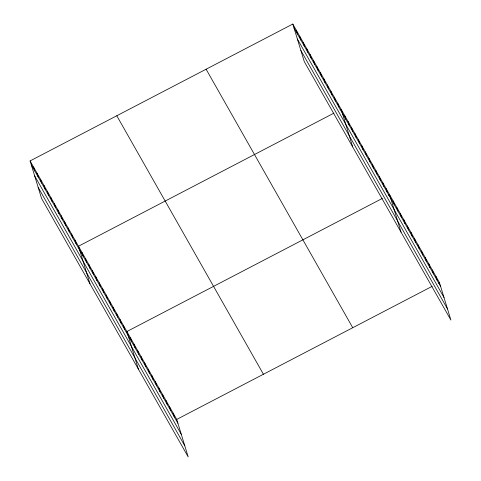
<?xml version="1.0" encoding="UTF-8"?>
<svg xmlns="http://www.w3.org/2000/svg" width="481" height="481" viewBox="0 0 481 481"><rect width="100%" height="100%" fill="white"/><g stroke="black" fill="none" stroke-linecap="round" stroke-linejoin="round"><path stroke-width="0.72" d="M30.093 160.925L176.731 419.42L188.203 456.95L41.564 198.455L30.093 160.925L292.797 24.05L439.436 282.545L450.907 320.075L304.269 61.58L292.797 24.05M333.91 113.143L78.481 246.23L89.959 283.76M339.977 109.987L341.185 109.355L352.663 146.879M382.305 198.449L126.876 331.535L138.348 369.059M388.365 195.286L389.574 194.655L401.052 232.185M176.731 419.42L432.16 286.333M438.221 283.177L439.436 282.545M293.981 27.916L440.614 286.411M297.378 39.027L444.011 297.523M300.878 50.469L447.51 308.964M206.102 69.222L352.741 327.717M116.787 115.759L263.42 374.254M31.277 164.797L177.91 423.292M34.674 175.902L181.307 434.397M38.173 187.35L184.806 445.845M435.87 276.268L437.055 280.134M432.311 269.991L433.495 273.857M428.751 263.714L429.93 267.58M425.186 257.437L426.37 261.303M421.627 251.154L422.811 255.026M418.067 244.877L419.246 248.743M414.508 238.6L415.686 242.466M410.942 232.323L412.127 236.189M407.383 226.046L408.567 229.912M403.824 219.769L405.002 223.635M400.258 213.492L401.443 217.358M396.699 207.215L397.883 211.081M393.139 200.938L394.318 204.804M386.123 188.564L387.301 192.43M382.666 182.473L383.844 186.339M379.208 176.377L380.393 180.243M375.751 170.286L376.936 174.152M372.294 164.189L373.478 168.061M368.837 158.099L370.021 161.965M365.38 152.008L366.564 155.874M361.928 145.911L363.107 149.777M358.471 139.821L359.65 143.687M355.014 133.724L356.193 137.59M351.557 127.633L352.741 131.499M348.1 121.543L349.284 125.409M344.643 115.446L345.827 119.312M337.728 103.259L338.913 107.125M334.277 97.168L335.455 101.034M330.82 91.071L331.998 94.943M327.363 84.981L328.541 88.847M323.905 78.89L325.09 82.756M320.448 72.793L321.633 76.659M316.991 66.703L318.175 70.569M313.534 60.606L314.718 64.478M310.077 54.515L311.261 58.381M306.625 48.425L307.804 52.291M303.168 42.328L304.347 46.194M299.711 36.237L300.89 40.103M296.254 30.141L297.438 34.013M173.166 413.143L174.35 417.009M169.607 406.866L170.791 410.732M166.047 400.589L167.226 404.455M162.482 394.312L163.666 398.178M158.922 388.035L160.107 391.901M155.363 381.758L156.547 385.624M151.804 375.481L152.982 379.347M148.238 369.204L149.423 373.07M144.679 362.921L145.863 366.793M141.119 356.643L142.298 360.51M137.554 350.366L138.738 354.232M133.995 344.089L135.179 347.955M130.435 337.812L131.62 341.678M123.419 325.439L124.597 329.311M119.961 319.348L121.14 323.214M116.504 313.257L117.689 317.123M113.047 307.161L114.231 311.027M109.59 301.07L110.774 304.936M106.133 294.973L107.317 298.845M102.675 288.883L103.86 292.749M99.224 282.792L100.403 286.658M95.767 276.695L96.946 280.561M92.31 270.605L93.494 274.471M88.853 264.508L90.037 268.38M85.396 258.417L86.58 262.283M81.938 252.327L83.123 256.193M75.03 240.139L76.208 244.005M71.573 234.043L72.751 237.909M68.116 227.952L69.294 231.818M64.658 221.861L65.843 225.727M61.201 215.765L62.386 219.631M57.744 209.674L58.929 213.54M54.287 203.577L55.471 207.443M50.83 197.487L52.014 201.353M47.378 191.39L48.557 195.262M43.921 185.299L45.1 189.165M40.464 179.209L41.643 183.075M37.007 173.112L38.191 176.978M33.55 167.021L34.734 170.887"/></g></svg>
